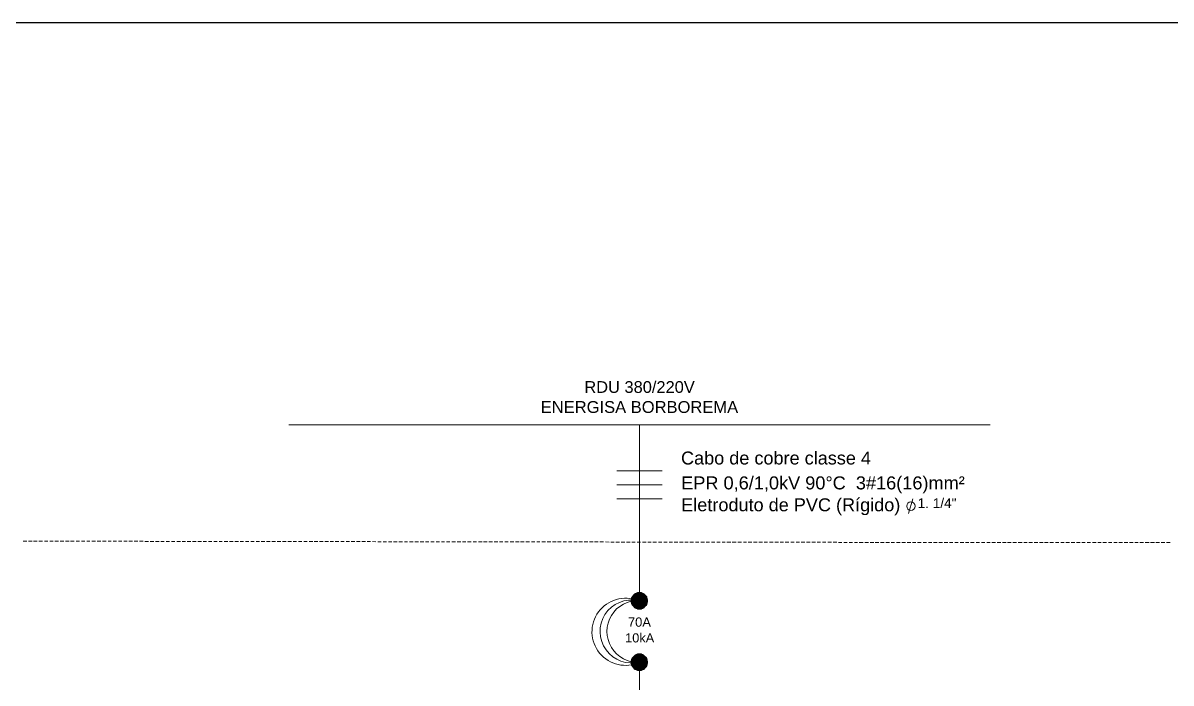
# Model space of a CAD drawing. Header units: millimetres. Extents: x 50 to 186, y -32 to 33.
# Drawn here: x 120.78 to 134.52, y 25.44 to 33.34 of the extents above; entities that cross this region are included whole.
import ezdxf

# ---------------------------------------------------------------- set-up
doc = ezdxf.new("R2010")
doc.units = ezdxf.units.MM
doc.layers.add('11 - Quadro de cargas', color=7, linetype='Continuous', lineweight=30)
doc.layers.add('Prumada Eletrica', color=40, linetype='Continuous', lineweight=30)
doc.styles.add('Arial0', font='arial.ttf', dxfattribs={"height": 3.14658})

msp = doc.modelspace()

# ---------------------------------------------------------------- hatches: boundary and pattern name
at = {"layer": 'Prumada Eletrica', "true_color": 0x000007}
h = msp.add_hatch(color=7, dxfattribs=at)
h.paths.add_polyline_path([(128.256, 26.45), (128.07, 26.45), (128.256, 26.44)])
h.paths.add_polyline_path([(128.07, 26.45), (128.256, 26.44), (128.066, 26.44)])
h = msp.add_hatch(color=7, dxfattribs=at)
h.paths.add_polyline_path([(128.256, 26.44), (128.066, 26.44), (128.259, 26.433)])
h.paths.add_polyline_path([(128.066, 26.44), (128.259, 26.433), (128.066, 26.433)])
h = msp.add_hatch(color=7, dxfattribs=at)
h.paths.add_polyline_path([(128.259, 26.433), (128.066, 26.433), (128.259, 26.422)])
h.paths.add_polyline_path([(128.066, 26.433), (128.259, 26.422), (128.066, 26.422)])
h = msp.add_hatch(color=7, dxfattribs=at)
h.paths.add_polyline_path([(128.259, 26.422), (128.066, 26.422), (128.259, 26.415)])
h.paths.add_polyline_path([(128.066, 26.422), (128.259, 26.415), (128.066, 26.415)])
h = msp.add_hatch(color=7, dxfattribs=at)
h.paths.add_polyline_path([(128.259, 26.415), (128.066, 26.415), (128.256, 26.404)])
h.paths.add_polyline_path([(128.066, 26.415), (128.256, 26.404), (128.066, 26.404)])
h = msp.add_hatch(color=7, dxfattribs=at)
h.paths.add_polyline_path([(128.256, 26.404), (128.066, 26.404), (128.256, 26.397)])
h.paths.add_polyline_path([(128.066, 26.404), (128.256, 26.397), (128.07, 26.397)])
h = msp.add_hatch(color=7, dxfattribs=at)
h.paths.add_polyline_path([(128.252, 26.457), (128.073, 26.457), (128.256, 26.45)])
h.paths.add_polyline_path([(128.073, 26.457), (128.256, 26.45), (128.07, 26.45)])
h = msp.add_hatch(color=7, dxfattribs=at)
h.paths.add_polyline_path([(128.256, 26.397), (128.07, 26.397), (128.252, 26.386)])
h.paths.add_polyline_path([(128.07, 26.397), (128.252, 26.386), (128.073, 26.386)])
h = msp.add_hatch(color=7, dxfattribs=at)
h.paths.add_polyline_path([(128.249, 26.468), (128.077, 26.468), (128.252, 26.457)])
h.paths.add_polyline_path([(128.077, 26.468), (128.252, 26.457), (128.073, 26.457)])
h = msp.add_hatch(color=7, dxfattribs=at)
h.paths.add_polyline_path([(128.252, 26.386), (128.073, 26.386), (128.249, 26.379)])
h.paths.add_polyline_path([(128.073, 26.386), (128.249, 26.379), (128.077, 26.379)])
h = msp.add_hatch(color=7, dxfattribs=at)
h.paths.add_polyline_path([(128.245, 26.475), (128.08, 26.475), (128.249, 26.468)])
h.paths.add_polyline_path([(128.08, 26.475), (128.249, 26.468), (128.077, 26.468)])
h = msp.add_hatch(color=7, dxfattribs=at)
h.paths.add_polyline_path([(128.238, 26.482), (128.087, 26.482), (128.245, 26.475)])
h.paths.add_polyline_path([(128.087, 26.482), (128.245, 26.475), (128.08, 26.475)])
h = msp.add_hatch(color=7, dxfattribs=at)
h.paths.add_polyline_path([(128.231, 26.489), (128.091, 26.489), (128.238, 26.482)])
h.paths.add_polyline_path([(128.091, 26.489), (128.238, 26.482), (128.087, 26.482)])
h = msp.add_hatch(color=7, dxfattribs=at)
h.paths.add_polyline_path([(128.224, 26.497), (128.098, 26.497), (128.231, 26.489)])
h.paths.add_polyline_path([(128.098, 26.497), (128.231, 26.489), (128.091, 26.489)])
h = msp.add_hatch(color=7, dxfattribs=at)
h.paths.add_polyline_path([(128.217, 26.5), (128.105, 26.5), (128.224, 26.497)])
h.paths.add_polyline_path([(128.105, 26.5), (128.224, 26.497), (128.098, 26.497)])
h = msp.add_hatch(color=7, dxfattribs=at)
h.paths.add_polyline_path([(128.21, 26.507), (128.112, 26.507), (128.217, 26.5)])
h.paths.add_polyline_path([(128.112, 26.507), (128.217, 26.5), (128.105, 26.5)])
h = msp.add_hatch(color=7, dxfattribs=at)
h.paths.add_polyline_path([(128.202, 26.511), (128.123, 26.511), (128.21, 26.507)])
h.paths.add_polyline_path([(128.123, 26.511), (128.21, 26.507), (128.112, 26.507)])
h = msp.add_hatch(color=7, dxfattribs=at)
h.paths.add_polyline_path([(128.192, 26.514), (128.13, 26.514), (128.202, 26.511)])
h.paths.add_polyline_path([(128.13, 26.514), (128.202, 26.511), (128.123, 26.511)])
h = msp.add_hatch(color=7, dxfattribs=at)
h.paths.add_polyline_path([(128.185, 26.518), (128.141, 26.518), (128.192, 26.514)])
h.paths.add_polyline_path([(128.141, 26.518), (128.192, 26.514), (128.13, 26.514)])
h = msp.add_hatch(color=7, dxfattribs=at)
h.paths.add_polyline_path([(128.249, 26.379), (128.077, 26.379), (128.245, 26.372)])
h.paths.add_polyline_path([(128.077, 26.379), (128.245, 26.372), (128.08, 26.372)])
h = msp.add_hatch(color=7, dxfattribs=at)
h.paths.add_polyline_path([(128.245, 26.372), (128.08, 26.372), (128.238, 26.365)])
h.paths.add_polyline_path([(128.08, 26.372), (128.238, 26.365), (128.087, 26.365)])
h = msp.add_hatch(color=7, dxfattribs=at)
h.paths.add_polyline_path([(128.238, 26.365), (128.087, 26.365), (128.231, 26.358)])
h.paths.add_polyline_path([(128.087, 26.365), (128.231, 26.358), (128.091, 26.358)])
h = msp.add_hatch(color=7, dxfattribs=at)
h.paths.add_polyline_path([(128.231, 26.358), (128.091, 26.358), (128.224, 26.351)])
h.paths.add_polyline_path([(128.091, 26.358), (128.224, 26.351), (128.098, 26.351)])
h = msp.add_hatch(color=7, dxfattribs=at)
h.paths.add_polyline_path([(128.224, 26.351), (128.098, 26.351), (128.217, 26.344)])
h.paths.add_polyline_path([(128.098, 26.351), (128.217, 26.344), (128.105, 26.344)])
h = msp.add_hatch(color=7, dxfattribs=at)
h.paths.add_polyline_path([(128.217, 26.344), (128.105, 26.344), (128.21, 26.34)])
h.paths.add_polyline_path([(128.105, 26.344), (128.21, 26.34), (128.112, 26.34)])
h = msp.add_hatch(color=7, dxfattribs=at)
h.paths.add_polyline_path([(128.21, 26.34), (128.112, 26.34), (128.202, 26.335)])
h.paths.add_polyline_path([(128.112, 26.34), (128.202, 26.335), (128.123, 26.335)])
h = msp.add_hatch(color=7, dxfattribs=at)
h.paths.add_polyline_path([(128.202, 26.335), (128.123, 26.335), (128.192, 26.333)])
h.paths.add_polyline_path([(128.123, 26.335), (128.192, 26.333), (128.13, 26.333)])
h = msp.add_hatch(color=7, dxfattribs=at)
h.paths.add_polyline_path([(128.192, 26.333), (128.13, 26.333), (128.185, 26.328)])
h.paths.add_polyline_path([(128.13, 26.333), (128.185, 26.328), (128.141, 26.328)])
h = msp.add_hatch(color=7, dxfattribs=at)
h.paths.add_polyline_path([(128.141, 26.328), (128.148, 26.328), (128.174, 26.328)])
h.paths.add_polyline_path([(128.148, 26.328), (128.174, 26.328), (128.167, 26.326)])
h = msp.add_hatch(color=7, dxfattribs=at)
h.paths.add_polyline_path([(128.256, 25.714), (128.07, 25.714), (128.256, 25.703)])
h.paths.add_polyline_path([(128.07, 25.714), (128.256, 25.703), (128.066, 25.703)])
h = msp.add_hatch(color=7, dxfattribs=at)
h.paths.add_polyline_path([(128.256, 25.703), (128.066, 25.703), (128.259, 25.696)])
h.paths.add_polyline_path([(128.066, 25.703), (128.259, 25.696), (128.066, 25.696)])
h = msp.add_hatch(color=7, dxfattribs=at)
h.paths.add_polyline_path([(128.259, 25.696), (128.066, 25.696), (128.259, 25.684)])
h.paths.add_polyline_path([(128.066, 25.696), (128.259, 25.684), (128.066, 25.684)])
h = msp.add_hatch(color=7, dxfattribs=at)
h.paths.add_polyline_path([(128.252, 25.721), (128.073, 25.721), (128.256, 25.714)])
h.paths.add_polyline_path([(128.073, 25.721), (128.256, 25.714), (128.07, 25.714)])
h = msp.add_hatch(color=7, dxfattribs=at)
h.paths.add_polyline_path([(128.249, 25.732), (128.077, 25.732), (128.252, 25.721)])
h.paths.add_polyline_path([(128.077, 25.732), (128.252, 25.721), (128.073, 25.721)])
h = msp.add_hatch(color=7, dxfattribs=at)
h.paths.add_polyline_path([(128.245, 25.739), (128.08, 25.739), (128.249, 25.732)])
h.paths.add_polyline_path([(128.08, 25.739), (128.249, 25.732), (128.077, 25.732)])
h = msp.add_hatch(color=7, dxfattribs=at)
h.paths.add_polyline_path([(128.238, 25.746), (128.087, 25.746), (128.245, 25.739)])
h.paths.add_polyline_path([(128.087, 25.746), (128.245, 25.739), (128.08, 25.739)])
h = msp.add_hatch(color=7, dxfattribs=at)
h.paths.add_polyline_path([(128.231, 25.753), (128.091, 25.753), (128.238, 25.746)])
h.paths.add_polyline_path([(128.091, 25.753), (128.238, 25.746), (128.087, 25.746)])
h = msp.add_hatch(color=7, dxfattribs=at)
h.paths.add_polyline_path([(128.224, 25.76), (128.098, 25.76), (128.231, 25.753)])
h.paths.add_polyline_path([(128.098, 25.76), (128.231, 25.753), (128.091, 25.753)])
h = msp.add_hatch(color=7, dxfattribs=at)
h.paths.add_polyline_path([(128.217, 25.764), (128.105, 25.764), (128.224, 25.76)])
h.paths.add_polyline_path([(128.105, 25.764), (128.224, 25.76), (128.098, 25.76)])
h = msp.add_hatch(color=7, dxfattribs=at)
h.paths.add_polyline_path([(128.21, 25.771), (128.112, 25.771), (128.217, 25.764)])
h.paths.add_polyline_path([(128.112, 25.771), (128.217, 25.764), (128.105, 25.764)])
h = msp.add_hatch(color=7, dxfattribs=at)
h.paths.add_polyline_path([(128.202, 25.774), (128.123, 25.774), (128.21, 25.771)])
h.paths.add_polyline_path([(128.123, 25.774), (128.21, 25.771), (128.112, 25.771)])
h = msp.add_hatch(color=7, dxfattribs=at)
h.paths.add_polyline_path([(128.192, 25.778), (128.13, 25.778), (128.202, 25.774)])
h.paths.add_polyline_path([(128.13, 25.778), (128.202, 25.774), (128.123, 25.774)])
h = msp.add_hatch(color=7, dxfattribs=at)
h.paths.add_polyline_path([(128.185, 25.782), (128.141, 25.782), (128.192, 25.778)])
h.paths.add_polyline_path([(128.141, 25.782), (128.192, 25.778), (128.13, 25.778)])
h = msp.add_hatch(color=7, dxfattribs=at)
h.paths.add_polyline_path([(128.259, 25.684), (128.066, 25.684), (128.259, 25.677)])
h.paths.add_polyline_path([(128.066, 25.684), (128.259, 25.677), (128.066, 25.677)])
h = msp.add_hatch(color=7, dxfattribs=at)
h.paths.add_polyline_path([(128.259, 25.677), (128.066, 25.677), (128.256, 25.668)])
h.paths.add_polyline_path([(128.066, 25.677), (128.256, 25.668), (128.066, 25.668)])
h = msp.add_hatch(color=7, dxfattribs=at)
h.paths.add_polyline_path([(128.256, 25.668), (128.066, 25.668), (128.256, 25.661)])
h.paths.add_polyline_path([(128.066, 25.668), (128.256, 25.661), (128.07, 25.661)])
h = msp.add_hatch(color=7, dxfattribs=at)
h.paths.add_polyline_path([(128.256, 25.661), (128.07, 25.661), (128.252, 25.65)])
h.paths.add_polyline_path([(128.07, 25.661), (128.252, 25.65), (128.073, 25.65)])
h = msp.add_hatch(color=7, dxfattribs=at)
h.paths.add_polyline_path([(128.252, 25.65), (128.073, 25.65), (128.249, 25.643)])
h.paths.add_polyline_path([(128.073, 25.65), (128.249, 25.643), (128.077, 25.643)])
h = msp.add_hatch(color=7, dxfattribs=at)
h.paths.add_polyline_path([(128.249, 25.643), (128.077, 25.643), (128.245, 25.636)])
h.paths.add_polyline_path([(128.077, 25.643), (128.245, 25.636), (128.08, 25.636)])
h = msp.add_hatch(color=7, dxfattribs=at)
h.paths.add_polyline_path([(128.245, 25.636), (128.08, 25.636), (128.238, 25.629)])
h.paths.add_polyline_path([(128.08, 25.636), (128.238, 25.629), (128.087, 25.629)])
h = msp.add_hatch(color=7, dxfattribs=at)
h.paths.add_polyline_path([(128.238, 25.629), (128.087, 25.629), (128.231, 25.62)])
h.paths.add_polyline_path([(128.087, 25.629), (128.231, 25.62), (128.091, 25.62)])
h = msp.add_hatch(color=7, dxfattribs=at)
h.paths.add_polyline_path([(128.231, 25.62), (128.091, 25.62), (128.224, 25.613)])
h.paths.add_polyline_path([(128.091, 25.62), (128.224, 25.613), (128.098, 25.613)])
h = msp.add_hatch(color=7, dxfattribs=at)
h.paths.add_polyline_path([(128.224, 25.613), (128.098, 25.613), (128.217, 25.606)])
h.paths.add_polyline_path([(128.098, 25.613), (128.217, 25.606), (128.105, 25.606)])
h = msp.add_hatch(color=7, dxfattribs=at)
h.paths.add_polyline_path([(128.217, 25.606), (128.105, 25.606), (128.21, 25.603)])
h.paths.add_polyline_path([(128.105, 25.606), (128.21, 25.603), (128.112, 25.603)])
h = msp.add_hatch(color=7, dxfattribs=at)
h.paths.add_polyline_path([(128.21, 25.603), (128.112, 25.603), (128.202, 25.599)])
h.paths.add_polyline_path([(128.112, 25.603), (128.202, 25.599), (128.123, 25.599)])
h = msp.add_hatch(color=7, dxfattribs=at)
h.paths.add_polyline_path([(128.202, 25.599), (128.123, 25.599), (128.192, 25.595)])
h.paths.add_polyline_path([(128.123, 25.599), (128.192, 25.595), (128.13, 25.595)])
h = msp.add_hatch(color=7, dxfattribs=at)
h.paths.add_polyline_path([(128.192, 25.595), (128.13, 25.595), (128.185, 25.592)])
h.paths.add_polyline_path([(128.13, 25.595), (128.185, 25.592), (128.141, 25.592)])
h = msp.add_hatch(color=7, dxfattribs=at)
h.paths.add_polyline_path([(128.141, 25.592), (128.148, 25.592), (128.174, 25.592)])
h.paths.add_polyline_path([(128.148, 25.592), (128.174, 25.592), (128.167, 25.588)])

# ---------------------------------------------------------------- linework, layer by layer
at = {"layer": '11 - Quadro de cargas'}
msp.add_line((185.5, 33.339), (105.5, 33.339), dxfattribs=at)
at = {"layer": 'Prumada Eletrica', "color": 7, "linetype": 'Continuous', "lineweight": 20, "true_color": 0x000007}
for points in [[(123.968, 28.528), (128.162, 28.528), (128.162, 28.528)], [(128.435, 27.977), (128.162, 27.977), (127.891, 27.977)], [(128.435, 27.809), (128.162, 27.809), (127.891, 27.809)], [(128.435, 27.641), (128.162, 27.641), (127.891, 27.641)], [(128.162, 23.483), (128.162, 25.684), (128.162, 25.684)]]:
    msp.add_lwpolyline(points, dxfattribs=at)
at = {"layer": 'Prumada Eletrica', "color": 7, "linetype": 'Continuous', "lineweight": 9, "true_color": 0x000007}
for points in [[(128.162, 26.421), (128.162, 28.527), (132.358, 28.527)], [(131.381, 27.468), (131.436, 27.641), (131.436, 27.641)]]:
    msp.add_lwpolyline(points, dxfattribs=at)
at = {"layer": 'Prumada Eletrica', "color": 6, "linetype": 'Continuous', "lineweight": 20, "true_color": 0x000006}
for points in [[(120.829, 27.137), (120.786, 27.137), (120.786, 27.137)], [(120.894, 27.137), (120.85, 27.137), (120.85, 27.137)], [(120.954, 27.137), (120.912, 27.137), (120.912, 27.137)], [(121.018, 27.137), (120.976, 27.137), (120.976, 27.137)], [(121.082, 27.137), (121.04, 27.137), (121.04, 27.137)], [(121.144, 27.137), (121.105, 27.137), (121.105, 27.137)], [(121.208, 27.137), (121.165, 27.137), (121.165, 27.137)], [(121.272, 27.137), (121.229, 27.137), (121.229, 27.137)], [(121.336, 27.137), (121.293, 27.137), (121.293, 27.137)], [(121.398, 27.137), (121.355, 27.137), (121.355, 27.137)], [(121.462, 27.137), (121.419, 27.137), (121.419, 27.137)], [(121.526, 27.137), (121.483, 27.137), (121.483, 27.137)], [(121.586, 27.137), (121.547, 27.137), (121.547, 27.137)], [(121.651, 27.137), (121.609, 27.137), (121.609, 27.137)], [(121.716, 27.137), (121.673, 27.137), (121.673, 27.137)], [(121.781, 27.137), (121.737, 27.137), (121.737, 27.137)], [(121.841, 27.137), (121.802, 27.137), (121.802, 27.137)], [(121.905, 27.137), (121.863, 27.137), (121.863, 27.137)], [(121.969, 27.137), (121.927, 27.137), (121.927, 27.137)], [(122.031, 27.137), (121.992, 27.137), (121.992, 27.137)], [(122.095, 27.137), (122.052, 27.137), (122.052, 27.137)], [(122.159, 27.137), (122.116, 27.137), (122.116, 27.137)], [(122.223, 27.137), (122.18, 27.137), (122.18, 27.137)], [(122.285, 27.133), (122.244, 27.133), (122.244, 27.133)], [(122.349, 27.133), (122.306, 27.133), (122.306, 27.133)], [(122.413, 27.133), (122.37, 27.133), (122.37, 27.133)], [(122.473, 27.133), (122.434, 27.133), (122.434, 27.133)], [(122.538, 27.133), (122.496, 27.133), (122.496, 27.133)], [(122.602, 27.133), (122.56, 27.133), (122.56, 27.133)], [(122.668, 27.133), (122.624, 27.133), (122.624, 27.133)], [(122.728, 27.133), (122.689, 27.133), (122.689, 27.133)], [(122.792, 27.133), (122.749, 27.133), (122.749, 27.133)], [(122.856, 27.133), (122.813, 27.133), (122.813, 27.133)], [(122.92, 27.133), (122.878, 27.133), (122.878, 27.133)], [(122.982, 27.133), (122.939, 27.133), (122.939, 27.133)], [(123.046, 27.133), (123.003, 27.133), (123.003, 27.133)], [(123.11, 27.133), (123.067, 27.133), (123.067, 27.133)], [(123.17, 27.133), (123.131, 27.133), (123.131, 27.133)], [(123.236, 27.133), (123.193, 27.133), (123.193, 27.133)], [(123.3, 27.133), (123.257, 27.133), (123.257, 27.133)], [(123.365, 27.133), (123.321, 27.133), (123.321, 27.133)], [(123.425, 27.133), (123.383, 27.133), (123.383, 27.133)], [(123.489, 27.133), (123.447, 27.133), (123.447, 27.133)], [(123.553, 27.133), (123.511, 27.133), (123.511, 27.133)], [(123.615, 27.133), (123.575, 27.133), (123.575, 27.133)], [(123.679, 27.133), (123.636, 27.133), (123.636, 27.133)], [(123.743, 27.133), (123.7, 27.133), (123.7, 27.133)], [(123.807, 27.133), (123.764, 27.133), (123.764, 27.133)], [(123.869, 27.133), (123.825, 27.133), (123.825, 27.133)], [(123.933, 27.133), (123.89, 27.133), (123.89, 27.133)], [(123.997, 27.133), (123.954, 27.133), (123.954, 27.133)], [(124.057, 27.133), (124.018, 27.133), (124.018, 27.133)], [(124.122, 27.133), (124.08, 27.133), (124.08, 27.133)], [(124.187, 27.133), (124.144, 27.133), (124.144, 27.133)], [(124.252, 27.133), (124.208, 27.133), (124.208, 27.133)], [(124.312, 27.133), (124.268, 27.133), (124.268, 27.133)], [(124.376, 27.133), (124.333, 27.133), (124.333, 27.133)], [(124.44, 27.133), (124.398, 27.133), (124.398, 27.133)], [(124.502, 27.133), (124.462, 27.133), (124.462, 27.133)], [(124.566, 27.133), (124.522, 27.133), (124.522, 27.133)], [(124.63, 27.133), (124.587, 27.133), (124.587, 27.133)], [(124.694, 27.133), (124.651, 27.133), (124.651, 27.133)], [(124.756, 27.133), (124.712, 27.133), (124.712, 27.133)], [(124.82, 27.133), (124.777, 27.133), (124.777, 27.133)], [(124.884, 27.133), (124.841, 27.133), (124.841, 27.133)], [(124.944, 27.133), (124.905, 27.133), (124.905, 27.133)], [(125.009, 27.13), (124.967, 27.133), (124.967, 27.133)], [(125.073, 27.13), (125.031, 27.13), (125.031, 27.13)], [(125.137, 27.13), (125.095, 27.13), (125.095, 27.13)], [(125.199, 27.13), (125.159, 27.13), (125.159, 27.13)], [(125.263, 27.13), (125.219, 27.13), (125.219, 27.13)], [(125.327, 27.13), (125.284, 27.13), (125.284, 27.13)], [(125.388, 27.13), (125.349, 27.13), (125.349, 27.13)], [(125.453, 27.13), (125.409, 27.13), (125.409, 27.13)], [(125.517, 27.13), (125.474, 27.13), (125.474, 27.13)], [(125.581, 27.13), (125.538, 27.13), (125.538, 27.13)], [(125.641, 27.13), (125.602, 27.13), (125.602, 27.13)], [(125.707, 27.13), (125.664, 27.13), (125.664, 27.13)], [(125.771, 27.13), (125.728, 27.13), (125.728, 27.13)], [(125.831, 27.13), (125.792, 27.13), (125.792, 27.13)], [(125.895, 27.13), (125.852, 27.13), (125.852, 27.13)], [(125.96, 27.13), (125.918, 27.13), (125.918, 27.13)], [(126.024, 27.13), (125.982, 27.13), (125.982, 27.13)], [(126.085, 27.13), (126.046, 27.13), (126.046, 27.13)], [(126.15, 27.13), (126.106, 27.13), (126.106, 27.13)], [(126.214, 27.13), (126.171, 27.13), (126.171, 27.13)], [(126.278, 27.13), (126.235, 27.13), (126.235, 27.13)], [(126.34, 27.13), (126.296, 27.13), (126.296, 27.13)], [(126.404, 27.13), (126.361, 27.13), (126.361, 27.13)], [(126.468, 27.13), (126.425, 27.13), (126.425, 27.13)], [(126.528, 27.13), (126.489, 27.13), (126.489, 27.13)], [(126.592, 27.13), (126.551, 27.13), (126.551, 27.13)], [(126.657, 27.13), (126.615, 27.13), (126.615, 27.13)], [(126.722, 27.13), (126.679, 27.13), (126.679, 27.13)], [(126.782, 27.13), (126.739, 27.13), (126.739, 27.13)], [(126.847, 27.13), (126.803, 27.13), (126.803, 27.13)], [(126.911, 27.13), (126.869, 27.13), (126.869, 27.13)], [(126.972, 27.13), (126.933, 27.13), (126.933, 27.13)], [(127.037, 27.13), (126.993, 27.13), (126.993, 27.13)], [(127.101, 27.13), (127.058, 27.13), (127.058, 27.13)], [(127.165, 27.13), (127.122, 27.13), (127.122, 27.13)], [(127.227, 27.13), (127.183, 27.13), (127.183, 27.13)], [(127.291, 27.13), (127.248, 27.13), (127.248, 27.13)], [(127.355, 27.13), (127.312, 27.13), (127.312, 27.13)], [(127.415, 27.13), (127.376, 27.13), (127.376, 27.13)], [(127.479, 27.13), (127.438, 27.13), (127.438, 27.13)], [(127.544, 27.13), (127.502, 27.13), (127.502, 27.13)], [(127.608, 27.13), (127.566, 27.13), (127.566, 27.13)], [(127.669, 27.13), (127.626, 27.13), (127.626, 27.13)], [(127.734, 27.13), (127.69, 27.13), (127.69, 27.13)], [(127.798, 27.126), (127.755, 27.13), (127.755, 27.13)], [(127.859, 27.126), (127.819, 27.126), (127.819, 27.126)], [(127.924, 27.126), (127.88, 27.126), (127.88, 27.126)], [(127.988, 27.126), (127.945, 27.126), (127.945, 27.126)], [(128.052, 27.126), (128.009, 27.126), (128.009, 27.126)], [(128.112, 27.126), (128.07, 27.126), (128.07, 27.126)], [(128.176, 27.126), (128.134, 27.126), (128.134, 27.126)], [(128.242, 27.126), (128.199, 27.126), (128.199, 27.126)], [(128.302, 27.126), (128.263, 27.126), (128.263, 27.126)], [(128.366, 27.126), (128.323, 27.126), (128.323, 27.126)], [(128.431, 27.126), (128.389, 27.126), (128.389, 27.126)], [(128.495, 27.126), (128.453, 27.126), (128.453, 27.126)], [(128.556, 27.126), (128.517, 27.126), (128.517, 27.126)], [(128.621, 27.126), (128.577, 27.126), (128.577, 27.126)], [(128.685, 27.126), (128.642, 27.126), (128.642, 27.126)], [(128.746, 27.126), (128.706, 27.126), (128.706, 27.126)], [(128.811, 27.126), (128.767, 27.126), (128.767, 27.126)]]:
    msp.add_lwpolyline(points, dxfattribs=at)
at = {"layer": 'Prumada Eletrica', "color": 6, "linetype": 'Continuous', "lineweight": 9, "true_color": 0x000006}
for points in [[(128.875, 27.124), (128.833, 27.124), (128.833, 27.124)], [(128.939, 27.124), (128.897, 27.124), (128.897, 27.124)], [(129, 27.124), (128.961, 27.124), (128.961, 27.124)], [(129.065, 27.124), (129.023, 27.124), (129.023, 27.124)], [(129.129, 27.124), (129.087, 27.124), (129.087, 27.124)], [(129.19, 27.124), (129.151, 27.124), (129.151, 27.124)], [(129.255, 27.124), (129.21, 27.124), (129.21, 27.124)], [(129.319, 27.124), (129.274, 27.124), (129.274, 27.124)], [(129.383, 27.124), (129.339, 27.124), (129.339, 27.124)], [(129.445, 27.124), (129.406, 27.124), (129.406, 27.124)], [(129.509, 27.124), (129.464, 27.124), (129.464, 27.124)], [(129.573, 27.124), (129.528, 27.124), (129.528, 27.124)], [(129.637, 27.124), (129.593, 27.124), (129.593, 27.124)], [(129.696, 27.124), (129.654, 27.124), (129.654, 27.124)], [(129.763, 27.124), (129.718, 27.124), (129.718, 27.124)], [(129.827, 27.124), (129.783, 27.124), (129.783, 27.124)], [(129.886, 27.124), (129.847, 27.124), (129.847, 27.124)], [(129.95, 27.124), (129.908, 27.124), (129.908, 27.124)], [(130.015, 27.124), (129.973, 27.124), (129.973, 27.124)], [(130.079, 27.124), (130.037, 27.124), (130.037, 27.124)], [(130.14, 27.124), (130.098, 27.124), (130.098, 27.124)], [(130.204, 27.124), (130.163, 27.124), (130.163, 27.124)], [(130.269, 27.124), (130.227, 27.124), (130.227, 27.124)], [(130.33, 27.124), (130.291, 27.124), (130.291, 27.124)], [(130.394, 27.124), (130.353, 27.124), (130.353, 27.124)], [(130.459, 27.124), (130.417, 27.124), (130.417, 27.124)], [(130.523, 27.124), (130.481, 27.124), (130.481, 27.124)], [(130.584, 27.122), (130.543, 27.122), (130.543, 27.122)], [(130.649, 27.122), (130.607, 27.122), (130.607, 27.122)], [(130.713, 27.122), (130.671, 27.122), (130.671, 27.122)], [(130.774, 27.122), (130.735, 27.122), (130.735, 27.122)], [(130.839, 27.122), (130.794, 27.122), (130.794, 27.122)], [(130.903, 27.122), (130.858, 27.122), (130.858, 27.122)], [(130.967, 27.122), (130.925, 27.122), (130.925, 27.122)], [(131.029, 27.122), (130.984, 27.122), (130.984, 27.122)], [(131.093, 27.122), (131.048, 27.122), (131.048, 27.122)], [(131.157, 27.122), (131.112, 27.122), (131.112, 27.122)], [(131.216, 27.122), (131.177, 27.122), (131.177, 27.122)], [(131.283, 27.122), (131.238, 27.122), (131.238, 27.122)], [(131.347, 27.122), (131.302, 27.122), (131.302, 27.122)], [(131.411, 27.122), (131.367, 27.122), (131.367, 27.122)], [(131.47, 27.122), (131.431, 27.122), (131.431, 27.122)], [(131.534, 27.122), (131.492, 27.122), (131.492, 27.122)], [(131.598, 27.122), (131.557, 27.122), (131.557, 27.122)], [(131.66, 27.122), (131.621, 27.122), (131.621, 27.122)], [(131.724, 27.122), (131.682, 27.122), (131.682, 27.122)], [(131.788, 27.122), (131.747, 27.122), (131.747, 27.122)], [(131.853, 27.122), (131.811, 27.122), (131.811, 27.122)], [(131.914, 27.122), (131.875, 27.122), (131.875, 27.122)], [(131.978, 27.122), (131.936, 27.122), (131.936, 27.122)], [(132.043, 27.122), (132.001, 27.122), (132.001, 27.122)], [(132.104, 27.122), (132.065, 27.122), (132.065, 27.122)], [(132.168, 27.122), (132.126, 27.122), (132.126, 27.122)], [(132.233, 27.122), (132.191, 27.122), (132.191, 27.122)], [(132.297, 27.122), (132.255, 27.122), (132.255, 27.122)], [(132.358, 27.122), (132.319, 27.122), (132.319, 27.122)], [(132.423, 27.122), (132.378, 27.122), (132.378, 27.122)], [(132.487, 27.122), (132.445, 27.122), (132.445, 27.122)], [(132.551, 27.122), (132.509, 27.122), (132.509, 27.122)], [(132.613, 27.122), (132.568, 27.122), (132.568, 27.122)], [(132.677, 27.122), (132.632, 27.122), (132.632, 27.122)], [(132.741, 27.122), (132.696, 27.122), (132.696, 27.122)], [(132.802, 27.122), (132.761, 27.122), (132.761, 27.122)], [(132.867, 27.122), (132.822, 27.122), (132.822, 27.122)], [(132.931, 27.122), (132.886, 27.122), (132.886, 27.122)], [(132.995, 27.122), (132.951, 27.122), (132.951, 27.122)], [(133.054, 27.122), (133.012, 27.122), (133.012, 27.122)], [(133.118, 27.122), (133.076, 27.122), (133.076, 27.122)], [(133.182, 27.122), (133.14, 27.122), (133.14, 27.122)], [(133.244, 27.122), (133.205, 27.122), (133.205, 27.122)], [(133.308, 27.119), (133.266, 27.122), (133.266, 27.122)], [(133.372, 27.119), (133.33, 27.119), (133.33, 27.119)], [(133.437, 27.119), (133.395, 27.119), (133.395, 27.119)], [(133.498, 27.119), (133.456, 27.119), (133.456, 27.119)], [(133.562, 27.119), (133.52, 27.119), (133.52, 27.119)], [(133.627, 27.119), (133.585, 27.119), (133.585, 27.119)], [(133.688, 27.119), (133.649, 27.119), (133.649, 27.119)], [(133.752, 27.119), (133.71, 27.119), (133.71, 27.119)], [(133.817, 27.119), (133.775, 27.119), (133.775, 27.119)], [(133.881, 27.119), (133.839, 27.119), (133.839, 27.119)], [(133.942, 27.119), (133.898, 27.119), (133.898, 27.119)], [(134.006, 27.119), (133.965, 27.119), (133.965, 27.119)], [(134.071, 27.119), (134.029, 27.119), (134.029, 27.119)], [(134.132, 27.119), (134.093, 27.119), (134.093, 27.119)], [(134.196, 27.119), (134.152, 27.119), (134.152, 27.119)], [(134.261, 27.119), (134.216, 27.119), (134.216, 27.119)], [(134.325, 27.119), (134.28, 27.119), (134.28, 27.119)], [(134.386, 27.119), (134.342, 27.119), (134.342, 27.119)], [(134.451, 27.119), (134.406, 27.119), (134.406, 27.119)], [(134.515, 27.119), (134.47, 27.119), (134.47, 27.119)]]:
    msp.add_lwpolyline(points, dxfattribs=at)
at = {"layer": 'Prumada Eletrica', "color": 7, "linetype": 'Continuous', "lineweight": -2, "true_color": 0x000007}
for points in [[(128.07, 26.45), (128.256, 26.44), (128.066, 26.44)], [(128.256, 26.44), (128.066, 26.44), (128.259, 26.433)], [(128.066, 26.44), (128.259, 26.433), (128.066, 26.433)], [(128.259, 26.433), (128.066, 26.433), (128.259, 26.422)], [(128.066, 26.433), (128.259, 26.422), (128.066, 26.422)], [(128.259, 26.422), (128.066, 26.422), (128.259, 26.415)], [(128.066, 26.422), (128.259, 26.415), (128.066, 26.415)], [(128.259, 26.415), (128.066, 26.415), (128.256, 26.404)], [(128.066, 26.415), (128.256, 26.404), (128.066, 26.404)], [(128.256, 26.404), (128.066, 26.404), (128.256, 26.397)], [(128.066, 26.404), (128.256, 26.397), (128.07, 26.397)], [(128.073, 26.457), (128.256, 26.45), (128.07, 26.45)], [(128.256, 26.45), (128.07, 26.45), (128.256, 26.44)], [(128.256, 26.397), (128.07, 26.397), (128.252, 26.386)], [(128.07, 26.397), (128.252, 26.386), (128.073, 26.386)], [(128.077, 26.468), (128.252, 26.457), (128.073, 26.457)], [(128.252, 26.457), (128.073, 26.457), (128.256, 26.45)], [(128.252, 26.386), (128.073, 26.386), (128.249, 26.379)], [(128.073, 26.386), (128.249, 26.379), (128.077, 26.379)], [(128.08, 26.475), (128.249, 26.468), (128.077, 26.468)], [(128.249, 26.468), (128.077, 26.468), (128.252, 26.457)], [(128.087, 26.482), (128.245, 26.475), (128.08, 26.475)], [(128.245, 26.475), (128.08, 26.475), (128.249, 26.468)], [(128.091, 26.489), (128.238, 26.482), (128.087, 26.482)], [(128.238, 26.482), (128.087, 26.482), (128.245, 26.475)], [(128.098, 26.497), (128.231, 26.489), (128.091, 26.489)], [(128.231, 26.489), (128.091, 26.489), (128.238, 26.482)], [(128.105, 26.5), (128.224, 26.497), (128.098, 26.497)], [(128.224, 26.497), (128.098, 26.497), (128.231, 26.489)], [(128.112, 26.507), (128.217, 26.5), (128.105, 26.5)], [(128.217, 26.5), (128.105, 26.5), (128.224, 26.497)], [(128.123, 26.511), (128.21, 26.507), (128.112, 26.507)], [(128.21, 26.507), (128.112, 26.507), (128.217, 26.5)], [(128.13, 26.514), (128.202, 26.511), (128.123, 26.511)], [(128.202, 26.511), (128.123, 26.511), (128.21, 26.507)], [(128.141, 26.518), (128.192, 26.514), (128.13, 26.514)], [(128.192, 26.514), (128.13, 26.514), (128.202, 26.511)], [(128.148, 26.518), (128.185, 26.518), (128.141, 26.518)], [(128.185, 26.518), (128.141, 26.518), (128.192, 26.514)], [(128.167, 26.518), (128.174, 26.518), (128.148, 26.518)], [(128.174, 26.518), (128.148, 26.518), (128.185, 26.518)], [(128.249, 26.379), (128.077, 26.379), (128.245, 26.372)], [(128.077, 26.379), (128.245, 26.372), (128.08, 26.372)], [(128.245, 26.372), (128.08, 26.372), (128.238, 26.365)], [(128.08, 26.372), (128.238, 26.365), (128.087, 26.365)], [(128.238, 26.365), (128.087, 26.365), (128.231, 26.358)], [(128.087, 26.365), (128.231, 26.358), (128.091, 26.358)], [(128.231, 26.358), (128.091, 26.358), (128.224, 26.351)], [(128.091, 26.358), (128.224, 26.351), (128.098, 26.351)], [(128.224, 26.351), (128.098, 26.351), (128.217, 26.344)], [(128.098, 26.351), (128.217, 26.344), (128.105, 26.344)], [(128.217, 26.344), (128.105, 26.344), (128.21, 26.34)], [(128.105, 26.344), (128.21, 26.34), (128.112, 26.34)], [(128.21, 26.34), (128.112, 26.34), (128.202, 26.335)], [(128.112, 26.34), (128.202, 26.335), (128.123, 26.335)], [(128.202, 26.335), (128.123, 26.335), (128.192, 26.333)], [(128.123, 26.335), (128.192, 26.333), (128.13, 26.333)], [(128.192, 26.333), (128.13, 26.333), (128.185, 26.328)], [(128.13, 26.333), (128.185, 26.328), (128.141, 26.328)], [(128.141, 26.328), (128.148, 26.328), (128.174, 26.328)], [(128.141, 26.328), (128.185, 26.328), (128.174, 26.328)], [(128.148, 26.328), (128.174, 26.328), (128.167, 26.326)], [(128.07, 25.714), (128.256, 25.703), (128.066, 25.703)], [(128.256, 25.703), (128.066, 25.703), (128.259, 25.696)], [(128.066, 25.703), (128.259, 25.696), (128.066, 25.696)], [(128.259, 25.696), (128.066, 25.696), (128.259, 25.684)], [(128.066, 25.696), (128.259, 25.684), (128.066, 25.684)], [(128.073, 25.721), (128.256, 25.714), (128.07, 25.714)], [(128.256, 25.714), (128.07, 25.714), (128.256, 25.703)], [(128.077, 25.732), (128.252, 25.721), (128.073, 25.721)], [(128.252, 25.721), (128.073, 25.721), (128.256, 25.714)], [(128.08, 25.739), (128.249, 25.732), (128.077, 25.732)], [(128.249, 25.732), (128.077, 25.732), (128.252, 25.721)], [(128.087, 25.746), (128.245, 25.739), (128.08, 25.739)], [(128.245, 25.739), (128.08, 25.739), (128.249, 25.732)], [(128.091, 25.753), (128.238, 25.746), (128.087, 25.746)], [(128.238, 25.746), (128.087, 25.746), (128.245, 25.739)], [(128.098, 25.76), (128.231, 25.753), (128.091, 25.753)], [(128.231, 25.753), (128.091, 25.753), (128.238, 25.746)], [(128.105, 25.764), (128.224, 25.76), (128.098, 25.76)], [(128.224, 25.76), (128.098, 25.76), (128.231, 25.753)], [(128.112, 25.771), (128.217, 25.764), (128.105, 25.764)], [(128.217, 25.764), (128.105, 25.764), (128.224, 25.76)], [(128.123, 25.774), (128.21, 25.771), (128.112, 25.771)], [(128.21, 25.771), (128.112, 25.771), (128.217, 25.764)], [(128.13, 25.778), (128.202, 25.774), (128.123, 25.774)], [(128.202, 25.774), (128.123, 25.774), (128.21, 25.771)], [(128.141, 25.782), (128.192, 25.778), (128.13, 25.778)], [(128.192, 25.778), (128.13, 25.778), (128.202, 25.774)], [(128.148, 25.782), (128.185, 25.782), (128.141, 25.782)], [(128.185, 25.782), (128.141, 25.782), (128.192, 25.778)], [(128.167, 25.782), (128.174, 25.782), (128.148, 25.782)], [(128.174, 25.782), (128.148, 25.782), (128.185, 25.782)], [(128.259, 25.684), (128.066, 25.684), (128.259, 25.677)], [(128.066, 25.684), (128.259, 25.677), (128.066, 25.677)], [(128.259, 25.677), (128.066, 25.677), (128.256, 25.668)], [(128.066, 25.677), (128.256, 25.668), (128.066, 25.668)], [(128.256, 25.668), (128.066, 25.668), (128.256, 25.661)], [(128.066, 25.668), (128.256, 25.661), (128.07, 25.661)], [(128.256, 25.661), (128.07, 25.661), (128.252, 25.65)], [(128.07, 25.661), (128.252, 25.65), (128.073, 25.65)], [(128.252, 25.65), (128.073, 25.65), (128.249, 25.643)], [(128.073, 25.65), (128.249, 25.643), (128.077, 25.643)], [(128.249, 25.643), (128.077, 25.643), (128.245, 25.636)], [(128.077, 25.643), (128.245, 25.636), (128.08, 25.636)], [(128.245, 25.636), (128.08, 25.636), (128.238, 25.629)], [(128.08, 25.636), (128.238, 25.629), (128.087, 25.629)], [(128.238, 25.629), (128.087, 25.629), (128.231, 25.62)], [(128.087, 25.629), (128.231, 25.62), (128.091, 25.62)], [(128.231, 25.62), (128.091, 25.62), (128.224, 25.613)], [(128.091, 25.62), (128.224, 25.613), (128.098, 25.613)], [(128.224, 25.613), (128.098, 25.613), (128.217, 25.606)], [(128.098, 25.613), (128.217, 25.606), (128.105, 25.606)], [(128.217, 25.606), (128.105, 25.606), (128.21, 25.603)], [(128.105, 25.606), (128.21, 25.603), (128.112, 25.603)], [(128.21, 25.603), (128.112, 25.603), (128.202, 25.599)], [(128.112, 25.603), (128.202, 25.599), (128.123, 25.599)], [(128.202, 25.599), (128.123, 25.599), (128.192, 25.595)], [(128.123, 25.599), (128.192, 25.595), (128.13, 25.595)], [(128.192, 25.595), (128.13, 25.595), (128.185, 25.592)], [(128.13, 25.595), (128.185, 25.592), (128.141, 25.592)], [(128.141, 25.592), (128.148, 25.592), (128.174, 25.592)], [(128.141, 25.592), (128.185, 25.592), (128.174, 25.592)], [(128.148, 25.592), (128.174, 25.592), (128.167, 25.588)]]:
    msp.add_lwpolyline(points, close=True, dxfattribs=at)
at = {"layer": 'Prumada Eletrica', "color": 7, "linetype": 'Continuous', "lineweight": 9, "true_color": 0x000007}
msp.add_open_spline([(131.464, 27.557), (131.464, 27.585), (131.439, 27.608), (131.411, 27.608), (131.411, 27.608), (131.383, 27.608), (131.361, 27.585), (131.361, 27.557), (131.361, 27.557), (131.361, 27.527), (131.383, 27.504), (131.411, 27.504), (131.411, 27.504), (131.439, 27.504), (131.464, 27.527), (131.464, 27.557)], degree=3, knots=[0, 0, 0, 0, 0.0625, 0.0625, 0.0625, 0.062501, 0.125, 0.125, 0.125, 0.125001, 0.1875, 0.1875, 0.1875, 0.187501, 1, 1, 1, 1], dxfattribs=at)
at = {"layer": 'Prumada Eletrica', "color": 7, "linetype": 'Continuous', "lineweight": 20, "true_color": 0x000007}
for points in [[(128.146, 26.425), (127.975, 26.493), (127.78, 26.437), (127.672, 26.289), (127.672, 26.289), (127.563, 26.141), (127.569, 25.939), (127.686, 25.796), (127.686, 25.796), (127.802, 25.655), (127.999, 25.609), (128.165, 25.687)], [(128.144, 26.425), (127.992, 26.455), (127.836, 26.391), (127.75, 26.26), (127.75, 26.26), (127.667, 26.129), (127.671, 25.96), (127.763, 25.834), (127.763, 25.834), (127.854, 25.708), (128.014, 25.651), (128.164, 25.69)], [(128.164, 26.425), (128.027, 26.432), (127.897, 26.363), (127.826, 26.246), (127.826, 26.246), (127.756, 26.129), (127.756, 25.982), (127.826, 25.865), (127.826, 25.865), (127.897, 25.747), (128.027, 25.677), (128.164, 25.686)]]:
    msp.add_open_spline(points, degree=3, knots=[0, 0, 0, 0, 0.083333, 0.083333, 0.083333, 0.083334, 0.166667, 0.166667, 0.166667, 0.166668, 1, 1, 1, 1], dxfattribs=at)

# ---------------------------------------------------------------- texts
at = {"layer": 'Prumada Eletrica', "color": 7, "true_color": 0x000007, "style": 'Arial0'}
for s, height, p in [('RDU 380/220V', 0.14065, (127.503, 28.911)), ('ENERGISA BORBOREMA', 0.1416, (126.981, 28.671)), ('Cabo de cobre classe 4', 0.15493, (128.66, 28.054)), ('EPR 0,6/1,0kV 90°C  3#16(16)mm²', 0.15546, (128.662, 27.756)), ('Eletroduto de PVC (Rígido)', 0.15496, (128.662, 27.494)), ('1. 1/4"', 0.1165, (131.492, 27.533)), ('70A', 0.1111, (128.024, 26.112)), ('10kA', 0.1094, (127.991, 25.924))]:
    msp.add_text(s, height=height, dxfattribs=at).set_placement(p)

doc.saveas('drawing.dxf')
